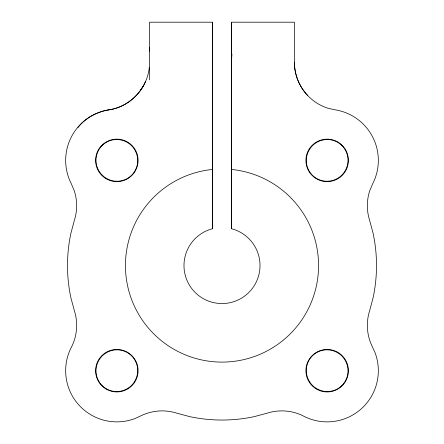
<?xml version="1.0" encoding="UTF-8"?>
<svg xmlns="http://www.w3.org/2000/svg" width="444" height="444" viewBox="0 0 444 444"><rect width="100%" height="100%" fill="white"/><g stroke="black" fill="none" stroke-linecap="round" stroke-linejoin="round"><path stroke-width="0.67" d="M307.814 95.588C299.234 86.774 294.439 74.537 294.394 62.265L294.422 22.2L231.657 22.2L231.407 228.721L233.017 229.154A38.018 38.018 0 0 1 252.741 287.906A38.018 38.018 0 0 1 190.765 287.213A38.018 38.018 0 0 1 211.805 228.915L212.593 228.721L212.343 22.2L149.578 22.2L149.578 79.898M231.407 228.721L231.657 22.2M149.306 67.283C147.347 88.506 129.82 107.076 108.641 109.884M140.237 90.754L143.101 86.38M78.022 127.456C85.97 117.149 98.568 111.083 111.327 109.463A48.279 48.279 0 0 0 145.393 81.874M212.343 169.508L208.78 169.886A96.564 96.564 0 0 0 141.081 318.231A96.564 96.564 0 0 0 304.129 316.328A96.564 96.564 0 0 0 232.983 169.602L231.657 169.491M212.343 22.2L212.593 228.721M149.578 47.33L149.578 51.104M294.394 62.265A48.279 48.279 0 0 0 327.755 108.181L335.159 109.84A51.177 51.177 0 0 1 372.755 183.622L369.708 190.798A48.279 48.279 0 0 0 369.708 220.635L373.127 233.416A154.501 154.501 0 0 1 373.127 297.663L369.719 310.461A48.279 48.279 0 0 0 371.528 345.021L374.93 352.353A51.177 51.177 0 0 1 303.918 416.294L301.459 415.057A48.279 48.279 0 0 0 266.905 413.247L254.123 416.666A154.501 154.501 0 0 1 189.877 416.666L177.078 413.253A48.279 48.279 0 0 0 142.518 415.068L135.187 418.47A51.177 51.177 0 0 1 71.245 347.458L72.483 344.999A48.279 48.279 0 0 0 74.292 310.445L70.874 297.663A154.501 154.501 0 0 1 70.874 233.416L74.281 220.618A48.279 48.279 0 0 0 74.281 190.776L71.245 183.622A51.177 51.177 0 0 1 108.841 109.84M231.663 59.64A20.99 2.015 84.5 0 1 232.018 54.329M316.239 178.616A21.245 21.245 0 0 0 348.396 160.722A21.245 21.245 0 0 0 316.822 141.825A21.245 21.245 0 0 0 316.239 178.616M105.938 178.616A21.245 21.245 0 0 0 138.09 160.722A21.245 21.245 0 0 0 106.516 141.825A21.245 21.245 0 0 0 105.938 178.616M105.938 388.922A21.245 21.245 0 0 0 138.09 371.029A21.245 21.245 0 0 0 106.516 352.131A21.245 21.245 0 0 0 105.938 388.922M316.239 388.922A21.245 21.245 0 0 0 348.396 371.029A21.245 21.245 0 0 0 316.822 352.131A21.245 21.245 0 0 0 316.239 388.922M102.037 145.577A21.001 20.79 45 0 0 102.148 175.091A21.001 20.79 45 0 0 131.663 175.202A21.001 20.79 45 0 0 131.552 145.688A21.001 20.79 45 0 0 102.037 145.577M341.963 145.577A21.001 20.79 -45 0 0 312.448 145.688A21.001 20.79 -45 0 0 312.337 175.202A21.001 20.79 -45 0 0 341.852 175.091A21.001 20.79 -45 0 0 341.963 145.577M341.963 385.503A21.001 20.79 45 0 0 341.852 355.988A21.001 20.79 45 0 0 312.337 355.877A21.001 20.79 45 0 0 312.448 385.392A21.001 20.79 45 0 0 341.963 385.503M102.037 385.503A21.001 20.79 -45 0 0 131.552 385.392A21.001 20.79 -45 0 0 131.663 355.877A21.001 20.79 -45 0 0 102.148 355.988A21.001 20.79 -45 0 0 102.037 385.503"/></g></svg>
